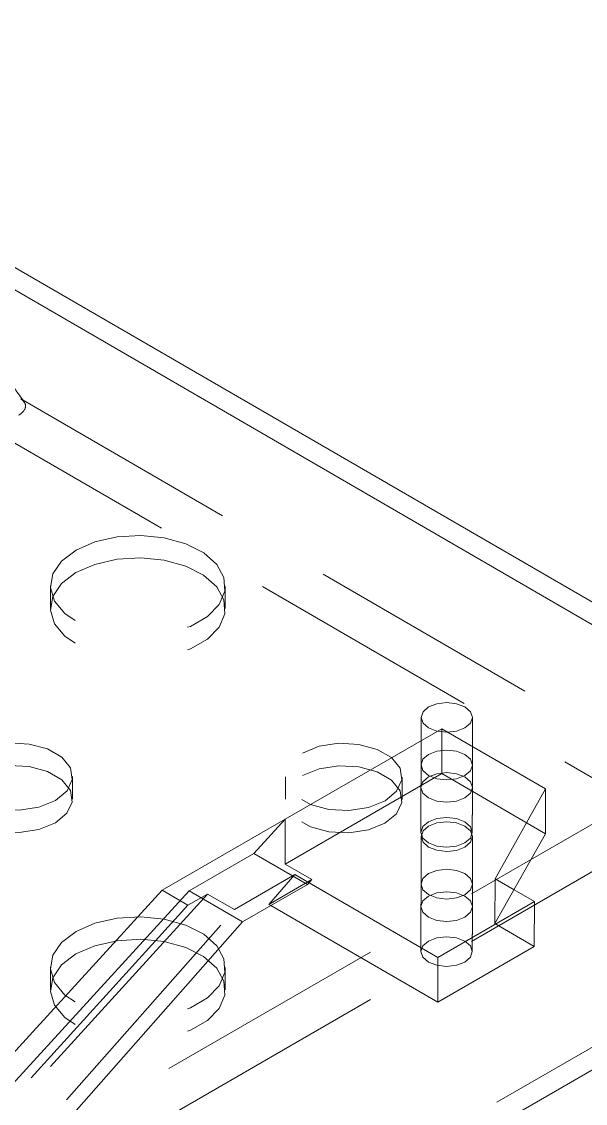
# Model space of a CAD drawing. Header units: millimetres. Extents: x 11 to 421, y 5 to 275.
# Drawn here: x 159.8 to 162.87, y 59.75 to 65.64 of the extents above; entities that cross this region are included whole.
import ezdxf

# ---------------------------------------------------------------- set-up
doc = ezdxf.new("R2010")
doc.units = ezdxf.units.MM
doc.linetypes.add('HIDDEN', pattern=[1.905, 1.27, -0.635])

msp = doc.modelspace()

# ---------------------------------------------------------------- linework, layer by layer
at = {"color": 7, "linetype": 'Continuous', "lineweight": 15}
for p, q in [((157.4481, 65.6411), (163.4869, 62.1419)), ((157.4479, 65.5188), (163.4867, 62.0195)), ((161.2336, 61.2966), (162.0866, 61.789)), ((162.0862, 61.5442), (162.0866, 61.789)), ((162.0866, 61.789), (162.6523, 61.4612)), ((161.2332, 61.0518), (162.0862, 61.5442)), ((162.0862, 61.5442), (162.6519, 61.2165)), ((162.6519, 61.2165), (162.6523, 61.4612)), ((160.5619, 60.9088), (161.2336, 61.2966)), ((161.2336, 61.2966), (161.0629, 61.1097)), ((161.2332, 61.0518), (161.2336, 61.2966)), ((162.6519, 61.2165), (162.3761, 60.727)), ((161.0629, 61.1097), (160.7093, 60.9056)), ((161.0629, 61.1097), (161.3547, 60.9406)), ((161.2332, 61.0518), (161.3786, 60.9676)), ((161.3547, 60.9406), (161.0012, 60.7365)), ((161.3547, 60.9406), (161.3786, 60.9676)), ((159.3136, 59.5429), (160.5619, 60.9088)), ((160.7093, 60.9056), (159.4259, 59.5012)), ((160.7093, 60.9056), (161.0012, 60.7365)), ((162.4801, 60.9117), (162.5911, 60.8474)), ((162.064, 60.2985), (161.1549, 60.8253)), ((162.5907, 60.6026), (162.5911, 60.8474)), ((159.7763, 59.3495), (161.0012, 60.7365)), ((162.3761, 60.727), (162.5907, 60.6026)), ((162.5907, 60.6026), (162.064, 60.2985)), ((163.4867, 60.2661), (160.7737, 58.7))]:
    msp.add_line(p, q, dxfattribs=at)
at = {"color": 7, "linetype": 'HIDDEN', "lineweight": 0}
for p, q in [((156.1639, 65.4283), (163.3481, 61.2653)), ((159.7918, 63.5853), (163.3485, 61.5243)), ((163.3485, 61.5243), (159.7917, 59.4711)), ((162.6523, 61.4612), (162.3765, 60.9717)), ((163.3481, 61.2653), (156.1639, 57.118)), ((160.956, 60.8031), (161.2865, 60.994)), ((161.1434, 60.8319), (161.2865, 60.994)), ((161.1434, 60.8319), (161.3786, 60.9676)), ((162.0644, 60.5432), (161.2865, 60.994)), ((162.3761, 60.727), (162.3765, 60.9717)), ((162.3765, 60.9717), (162.4801, 60.9117)), ((160.8094, 60.8881), (158.6766, 58.5443)), ((160.5619, 60.9088), (160.7033, 60.8268)), ((160.7033, 60.8268), (160.8094, 60.8881)), ((160.956, 60.8031), (160.8094, 60.8881)), ((160.7033, 60.8268), (158.5813, 58.495)), ((161.1549, 60.8253), (161.1434, 60.8319)), ((162.5911, 60.8474), (162.0644, 60.5432)), ((158.7804, 58.3394), (160.956, 60.8031)), ((162.064, 60.2985), (162.0644, 60.5432)), ((163.4869, 60.3885), (157.6797, 57.036))]:
    msp.add_line(p, q, dxfattribs=at)
at = {"color": 7, "linetype": 'HIDDEN', "lineweight": 0, "flags": 128}
for points in [[(160.0932, 62.7614), (160.1965, 62.8066), (160.3172, 62.834), (160.4462, 62.8416), (160.574, 62.8287), (160.6911, 62.7963), (160.7889, 62.7469), (160.86, 62.6841), (160.8992, 62.6126), (160.9037, 62.5376), (160.873, 62.4648), (160.8094, 62.3994), (160.7177, 62.3465), (160.6046, 62.3099), (160.4786, 62.2922), (160.349, 62.2949), (160.2254, 62.3178), (160.1169, 62.359), (160.0317, 62.4157), (159.976, 62.4835), (159.9539, 62.5574), (159.9672, 62.632), (160.0148, 62.7017), (160.0932, 62.7614)], [(160.093, 62.6391), (160.1963, 62.6843), (160.317, 62.7117), (160.446, 62.7192), (160.5738, 62.7063), (160.6909, 62.674), (160.7887, 62.6246), (160.8598, 62.5618), (160.899, 62.4902), (160.9035, 62.4152), (160.8728, 62.3424), (160.8092, 62.2771), (160.7175, 62.2241), (160.6044, 62.1875), (160.4784, 62.1699), (160.3488, 62.1726), (160.2252, 62.1954), (160.1167, 62.2367), (160.0315, 62.2933), (159.9758, 62.3611), (159.9537, 62.435), (159.967, 62.5096), (160.0146, 62.5794), (160.093, 62.6391)], [(162.0147, 61.9077), (162.0601, 61.9252), (162.1137, 61.9313), (162.1673, 61.925), (162.2127, 61.9074), (162.2431, 61.8811), (162.2537, 61.8501), (162.2431, 61.8192), (162.2127, 61.7929), (162.1673, 61.7754), (162.1137, 61.7693), (162.0601, 61.7755), (162.0147, 61.7931), (161.9844, 61.8195), (161.9737, 61.8505), (161.9844, 61.8814), (162.0147, 61.9077)], [(159.5319, 61.6583), (159.6222, 61.6948), (159.7287, 61.7112), (159.8386, 61.7055), (159.9385, 61.6785), (160.0165, 61.6333), (160.0631, 61.5754), (160.0727, 61.5119), (160.0441, 61.4503), (159.9809, 61.3981), (159.8906, 61.3617), (159.7841, 61.3453), (159.6742, 61.3509), (159.5743, 61.378), (159.4963, 61.4232), (159.4497, 61.481), (159.4401, 61.5446), (159.4686, 61.6062), (159.5319, 61.6583)], [(161.3279, 61.6564), (161.4183, 61.6929), (161.5248, 61.7093), (161.6346, 61.7036), (161.7346, 61.6765), (161.8125, 61.6313), (161.8591, 61.5735), (161.8687, 61.5099), (161.8402, 61.4484), (161.777, 61.3962), (161.6866, 61.3597), (161.5801, 61.3433), (161.4703, 61.349), (161.3703, 61.3761), (161.2924, 61.4212), (161.2458, 61.4791), (161.2362, 61.5426), (161.2647, 61.6042), (161.3279, 61.6564)], [(162.2123, 61.6484), (162.2426, 61.6221), (162.2533, 61.5911), (162.2426, 61.5602), (162.2123, 61.5339), (162.1669, 61.5164), (162.1133, 61.5103), (162.0597, 61.5165), (162.0143, 61.5341), (161.9839, 61.5604), (161.9733, 61.5914), (161.9839, 61.6224), (162.0143, 61.6487), (162.0597, 61.6662), (162.1133, 61.6723), (162.1669, 61.666), (162.2123, 61.6484)], [(162.0143, 61.6487), (162.0597, 61.6662), (162.1133, 61.6723), (162.1669, 61.666), (162.2123, 61.6484), (162.2426, 61.6221), (162.2533, 61.5911), (162.2426, 61.5602), (162.2123, 61.5339), (162.1669, 61.5164), (162.1133, 61.5103), (162.0597, 61.5165), (162.0143, 61.5341), (161.9839, 61.5604), (161.9733, 61.5914), (161.9839, 61.6224), (162.0143, 61.6487)], [(159.5317, 61.536), (159.622, 61.5724), (159.7285, 61.5888), (159.8384, 61.5832), (159.9383, 61.5561), (160.0163, 61.5109), (160.0629, 61.4531), (160.0725, 61.3895), (160.0439, 61.328), (159.9807, 61.2758), (159.8904, 61.2393), (159.7839, 61.2229), (159.674, 61.2286), (159.5741, 61.2556), (159.4961, 61.3008), (159.4495, 61.3587), (159.4399, 61.4222), (159.4684, 61.4838), (159.5317, 61.536)], [(161.3277, 61.534), (161.4181, 61.5705), (161.5246, 61.5869), (161.6344, 61.5812), (161.7344, 61.5541), (161.8123, 61.509), (161.8589, 61.4511), (161.8685, 61.3876), (161.84, 61.326), (161.7768, 61.2738), (161.6864, 61.2373), (161.5799, 61.221), (161.4701, 61.2266), (161.3701, 61.2537), (161.2922, 61.2989), (161.2456, 61.3567), (161.236, 61.4203), (161.2645, 61.4818), (161.3277, 61.534)], [(162.2121, 61.5261), (162.2424, 61.4998), (162.2531, 61.4688), (162.2424, 61.4378), (162.2121, 61.4116), (162.1667, 61.3941), (162.1131, 61.388), (162.0595, 61.3942), (162.0141, 61.4118), (161.9837, 61.4381), (161.9731, 61.4691), (161.9837, 61.5001), (162.0141, 61.5263), (162.0595, 61.5438), (162.1131, 61.5499), (162.1667, 61.5437), (162.2121, 61.5261)], [(162.0141, 61.5263), (162.0595, 61.5438), (162.1131, 61.5499), (162.1667, 61.5437), (162.2121, 61.5261), (162.2424, 61.4998), (162.2531, 61.4688), (162.2424, 61.4378), (162.2121, 61.4116), (162.1667, 61.3941), (162.1131, 61.388), (162.0595, 61.3942), (162.0141, 61.4118), (161.9837, 61.4381), (161.9731, 61.4691), (161.9837, 61.5001), (162.0141, 61.5263)], [(162.0147, 61.2584), (162.0601, 61.2759), (162.1137, 61.282), (162.1673, 61.2758), (162.2127, 61.2582), (162.2431, 61.2319), (162.2537, 61.2009), (162.2431, 61.1699), (162.2127, 61.1437), (162.1673, 61.1262), (162.1137, 61.1201), (162.0601, 61.1263), (162.0147, 61.1439), (161.9844, 61.1702), (161.9737, 61.2012), (161.9844, 61.2322), (162.0147, 61.2584)], [(162.2123, 60.9992), (162.2426, 60.9729), (162.2533, 60.9419), (162.2426, 60.9109), (162.2123, 60.8847), (162.1669, 60.8672), (162.1133, 60.8611), (162.0597, 60.8673), (162.0143, 60.8849), (161.9839, 60.9112), (161.9733, 60.9422), (161.9839, 60.9732), (162.0143, 60.9994), (162.0597, 61.0169), (162.1133, 61.023), (162.1669, 61.0168), (162.2123, 60.9992)], [(162.0143, 60.9994), (162.0597, 61.0169), (162.1133, 61.023), (162.1669, 61.0168), (162.2123, 60.9992), (162.2426, 60.9729), (162.2533, 60.9419), (162.2426, 60.9109), (162.2123, 60.8847), (162.1669, 60.8672), (162.1133, 60.8611), (162.0597, 60.8673), (162.0143, 60.8849), (161.9839, 60.9112), (161.9733, 60.9422), (161.9839, 60.9732), (162.0143, 60.9994)], [(162.2121, 60.8768), (162.2424, 60.8505), (162.2531, 60.8195), (162.2424, 60.7886), (162.2121, 60.7623), (162.1667, 60.7448), (162.1131, 60.7387), (162.0595, 60.7449), (162.0141, 60.7625), (161.9837, 60.7888), (161.9731, 60.8198), (161.9837, 60.8508), (162.0141, 60.877), (162.0595, 60.8945), (162.1131, 60.9007), (162.1667, 60.8944), (162.2121, 60.8768)], [(162.0141, 60.877), (162.0595, 60.8945), (162.1131, 60.9007), (162.1667, 60.8944), (162.2121, 60.8768), (162.2424, 60.8505), (162.2531, 60.8195), (162.2424, 60.7886), (162.2121, 60.7623), (162.1667, 60.7448), (162.1131, 60.7387), (162.0595, 60.7449), (162.0141, 60.7625), (161.9837, 60.7888), (161.9731, 60.8198), (161.9837, 60.8508), (162.0141, 60.877)], [(160.0932, 60.6839), (160.1965, 60.7291), (160.3172, 60.7565), (160.4462, 60.764), (160.574, 60.7511), (160.6911, 60.7188), (160.7889, 60.6694), (160.86, 60.6066), (160.8992, 60.535), (160.9037, 60.46), (160.873, 60.3872), (160.8094, 60.3219), (160.7177, 60.2689), (160.6046, 60.2323), (160.4786, 60.2147), (160.349, 60.2174), (160.2254, 60.2402), (160.1169, 60.2814), (160.0317, 60.3381), (159.976, 60.4059), (159.9539, 60.4798), (159.9672, 60.5544), (160.0148, 60.6242), (160.0932, 60.6839)], [(160.093, 60.5615), (160.1963, 60.6067), (160.317, 60.6341), (160.446, 60.6416), (160.5738, 60.6287), (160.6909, 60.5964), (160.7887, 60.547), (160.8598, 60.4842), (160.899, 60.4126), (160.9035, 60.3377), (160.8728, 60.2648), (160.8092, 60.1995), (160.7175, 60.1466), (160.6044, 60.1099), (160.4784, 60.0923), (160.3488, 60.095), (160.2252, 60.1178), (160.1167, 60.1591), (160.0315, 60.2157), (159.9758, 60.2835), (159.9537, 60.3575), (159.967, 60.4321), (160.0146, 60.5018), (160.093, 60.5615)]]:
    msp.add_lwpolyline(points, dxfattribs=at)
at = {"color": 7, "linetype": 'Continuous', "lineweight": 15, "flags": 128}
for points in [[(162.0137, 61.2816), (162.0591, 61.2991), (162.1127, 61.3052), (162.1663, 61.2989), (162.2117, 61.2813), (162.242, 61.255), (162.2527, 61.224), (162.242, 61.1931), (162.2117, 61.1668), (162.1663, 61.1493), (162.1127, 61.1432), (162.0591, 61.1494), (162.0137, 61.167), (161.9833, 61.1933), (161.9727, 61.2243), (161.9833, 61.2553), (162.0137, 61.2816)], [(162.0137, 60.6323), (162.0591, 60.6498), (162.1127, 60.6559), (162.1663, 60.6497), (162.2117, 60.6321), (162.242, 60.6058), (162.2527, 60.5748), (162.242, 60.5438), (162.2117, 60.5176), (162.1663, 60.5001), (162.1127, 60.494), (162.0591, 60.5002), (162.0137, 60.5178), (161.9833, 60.5441), (161.9727, 60.5751), (161.9833, 60.6061), (162.0137, 60.6323)]]:
    msp.add_lwpolyline(points, dxfattribs=at)
at = {"color": 7, "linetype": 'HIDDEN', "lineweight": 0}
msp.add_ellipse((159.71, 63.5381), major_axis=(0.1078, 0.0131), ratio=0.566637, start_param=5.356457, end_param=6.927254, dxfattribs=at)
for points in [[(159.811, 63.5685), (158.9683, 64.7602)], [(159.8128, 59.5253), (157.8338, 63.8544)], [(159.9537, 62.5671), (159.9535, 62.4447)], [(160.906, 62.4431), (160.9062, 62.5655)], [(161.9737, 61.8505), (161.9733, 61.5915)], [(162.2533, 61.5911), (162.2537, 61.8501)], [(161.9733, 61.5915), (161.9731, 61.4692)], [(162.2531, 61.4687), (162.2533, 61.5911)], [(160.0737, 61.4054), (160.0739, 61.5277)], [(161.2349, 61.5268), (161.2347, 61.4044)], [(161.8697, 61.4034), (161.8699, 61.5258)], [(161.9731, 61.4692), (161.9727, 61.2244)], [(162.2527, 61.224), (162.2531, 61.4687)], [(161.9737, 61.2013), (161.9733, 60.9423)], [(162.2533, 60.9418), (162.2537, 61.2008)], [(161.9733, 60.9423), (161.9731, 60.8199)], [(162.2531, 60.8195), (162.2533, 60.9418)], [(170.4749, 52.9414), (156.6863, 60.9014)], [(161.9731, 60.8199), (161.9727, 60.5752)], [(162.2527, 60.5747), (162.2531, 60.8195)], [(159.9537, 60.4895), (159.9535, 60.3671)], [(160.906, 60.3656), (160.9062, 60.4879)]]:
    msp.add_open_spline(points, degree=1, dxfattribs=at)
at = {"color": 7, "linetype": 'Continuous', "lineweight": 15}
msp.add_open_spline([(160.0249, 59.1323), (156.7548, 61.02)], degree=1, dxfattribs=at)

doc.saveas('drawing.dxf')
